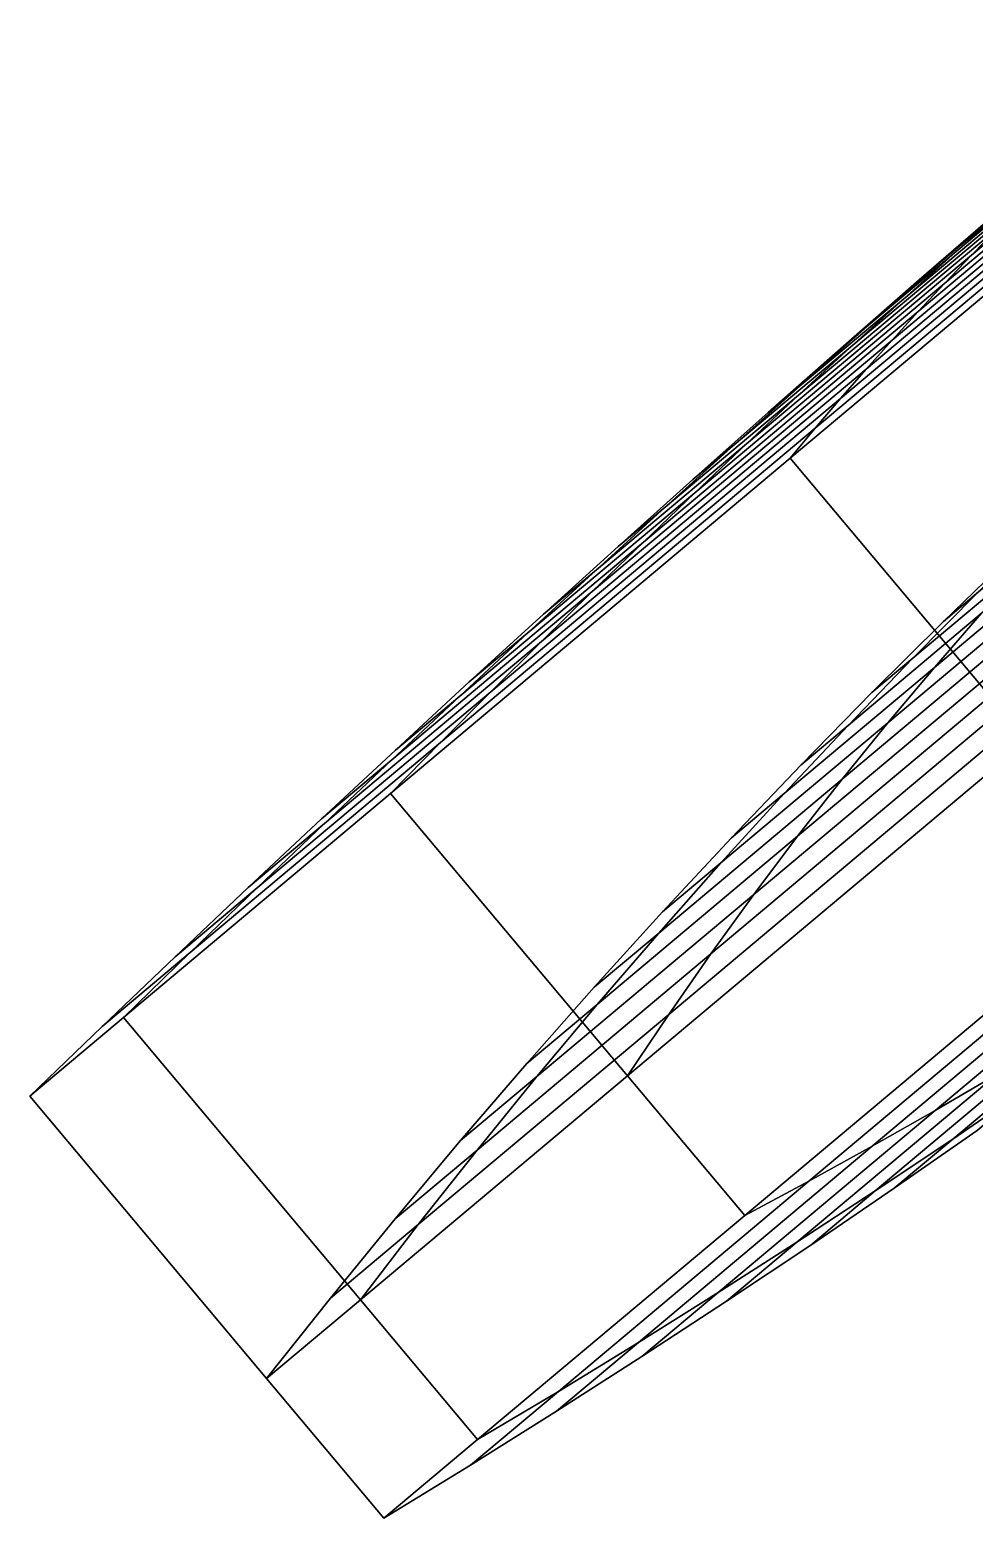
# Model space of a CAD drawing. Extents: x -150 to 177, y -170 to 152.
# Drawn here: x 111.33 to 133.35, y -170.32 to -135.6 of the extents above; entities that cross this region are included whole.
import ezdxf

# ---------------------------------------------------------------- set-up
doc = ezdxf.new("R2010")
doc.units = 0
doc.header["$LTSCALE"] = 0.5
doc.layers.add('1', color=7, linetype='CONTINUOUS')

msp = doc.modelspace()

# ---------------------------------------------------------------- linework, layer by layer
at = {"layer": '1', "color": 7}
for points in [[(139.471054, -135.671997, -21.09375), (133.287369, -140.860718, -19.488085), (132.664032, -141.513214, -21.653427), (139.53479, -135.747971, -23.4375)], [(133.287369, -140.860718, 19.488085), (139.471054, -135.671997, 21.09375), (139.53479, -135.747971, 23.4375), (132.664032, -141.513214, 21.653427)], [(139.414017, -135.604034, -18.75), (133.917419, -140.216248, -17.322741), (133.287369, -140.860718, -19.488085), (139.471054, -135.671997, -21.09375)], [(133.917419, -140.216248, 17.322741), (139.414017, -135.604034, 18.75), (139.471054, -135.671997, 21.09375), (133.287369, -140.860718, 19.488085)], [(139.766388, -136.023972, -30.46875), (130.834396, -143.518799, -28.149454), (130.237976, -144.203369, -30.314796), (139.857056, -136.132019, -32.8125)], [(130.834396, -143.518799, 28.149454), (139.766388, -136.023972, 30.46875), (139.857056, -136.132019, 32.8125), (130.237976, -144.203369, 30.314796)], [(139.682449, -135.923935, -28.125), (131.437546, -142.842255, -25.984112), (130.834396, -143.518799, -28.149454), (139.766388, -136.023972, -30.46875)], [(131.437546, -142.842255, 25.984112), (139.682449, -135.923935, 28.125), (139.766388, -136.023972, 30.46875), (130.834396, -143.518799, 28.149454)], [(139.605255, -135.83194, -25.78125), (132.047424, -142.173721, -23.818769), (131.437546, -142.842255, -25.984112), (139.682449, -135.923935, -28.125)], [(132.047424, -142.173721, 23.818769), (139.605255, -135.83194, 25.78125), (139.682449, -135.923935, 28.125), (131.437546, -142.842255, 25.984112)], [(139.53479, -135.747971, -23.4375), (132.664032, -141.513214, -21.653427), (132.047424, -142.173721, -23.818769), (139.605255, -135.83194, -25.78125)], [(132.664032, -141.513214, 21.653427), (139.53479, -135.747971, 23.4375), (139.605255, -135.83194, 25.78125), (132.047424, -142.173721, 23.818769)], [(139.954468, -136.248108, -35.15625), (129.648315, -144.895981, -32.480141), (129.065399, -145.596649, -34.645481), (140.058624, -136.372238, -37.5)], [(129.648315, -144.895981, 32.480141), (139.954468, -136.248108, 35.15625), (140.058624, -136.372238, 37.5), (129.065399, -145.596649, 34.645481)], [(140.058624, -136.372238, -37.5), (129.065399, -145.596649, -34.645481), (134.588486, -152.178802, -34.645481), (145.581696, -142.954391, -37.5)], [(129.065399, -145.596649, 34.645481), (140.058624, -136.372238, 37.5), (145.581696, -142.954391, 37.5), (134.588486, -152.178802, 34.645481)], [(139.857056, -136.132019, -32.8125), (130.237976, -144.203369, -30.314796), (129.648315, -144.895981, -32.480141), (139.954468, -136.248108, -35.15625)], [(130.237976, -144.203369, 30.314796), (139.857056, -136.132019, 32.8125), (139.954468, -136.248108, 35.15625), (129.648315, -144.895981, 32.480141)], [(136.504761, -137.718323, -8.66137), (134.174866, -139.67334, -6.629126), (132.935486, -140.774582, -8.286407), (135.847855, -138.330811, -10.826714)], [(134.174866, -139.67334, 6.629126), (136.504761, -137.718323, 8.66137), (135.847855, -138.330811, 10.826714), (132.935486, -140.774582, 8.286407)], [(135.847855, -138.330811, -10.826714), (132.935486, -140.774582, -8.286407), (131.70282, -141.883804, -9.943689), (135.197662, -138.951279, -12.992056)], [(132.935486, -140.774582, 8.286407), (135.847855, -138.330811, 10.826714), (135.197662, -138.951279, 12.992056), (131.70282, -141.883804, 9.943689)], [(135.420944, -138.580093, -4.971845), (134.253357, -139.559814, -2.690743), (132.618073, -140.979645, -3.587657), (134.174866, -139.67334, -6.629126)], [(134.253357, -139.559814, 2.690743), (135.420944, -138.580093, 4.971845), (134.174866, -139.67334, 6.629126), (132.618073, -140.979645, 3.587657)], [(135.197662, -138.951279, -12.992056), (131.70282, -141.883804, -9.943689), (130.476852, -143.001038, -11.60097), (134.554184, -139.579758, -15.157398)], [(131.70282, -141.883804, 9.943689), (135.197662, -138.951279, 12.992056), (134.554184, -139.579758, 15.157398), (130.476852, -143.001038, 11.60097)], [(134.554184, -139.579758, -15.157398), (130.476852, -143.001038, -11.60097), (129.257614, -144.126282, -13.258252), (133.917419, -140.216248, -17.322741)], [(130.476852, -143.001038, 11.60097), (134.554184, -139.579758, 15.157398), (133.917419, -140.216248, 17.322741), (129.257614, -144.126282, 13.258252)], [(134.174866, -139.67334, -6.629126), (132.618073, -140.979645, -3.587657), (130.989502, -142.407455, -4.484571), (132.935486, -140.774582, -8.286407)], [(132.618073, -140.979645, 3.587657), (134.174866, -139.67334, 6.629126), (132.935486, -140.774582, 8.286407), (130.989502, -142.407455, 4.484571)], [(134.253357, -139.559814, -2.690743), (133.843353, -139.903854), (132.071396, -141.438354), (132.618073, -140.979645, -3.587657)], [(133.843353, -139.903854), (134.253357, -139.559814, 2.690743), (132.618073, -140.979645, 3.587657), (132.071396, -141.438354)], [(133.917419, -140.216248, -17.322741), (129.257614, -144.126282, -13.258252), (128.04509, -145.259521, -14.915534), (133.287369, -140.860718, -19.488085)], [(129.257614, -144.126282, 13.258252), (133.917419, -140.216248, 17.322741), (133.287369, -140.860718, 19.488085), (128.04509, -145.259521, 14.915534)], [(133.287369, -140.860718, -19.488085), (128.04509, -145.259521, -14.915534), (126.839279, -146.400757, -16.572815), (132.664032, -141.513214, -21.653427)], [(128.04509, -145.259521, 14.915534), (133.287369, -140.860718, 19.488085), (132.664032, -141.513214, 21.653427), (126.839279, -146.400757, 16.572815)], [(132.935486, -140.774582, -8.286407), (130.989502, -142.407455, -4.484571), (129.36763, -143.843262, -5.381486), (131.70282, -141.883804, -9.943689)], [(130.989502, -142.407455, 4.484571), (132.935486, -140.774582, 8.286407), (131.70282, -141.883804, 9.943689), (129.36763, -143.843262, 5.381486)], [(132.618073, -140.979645, -3.587657), (132.071396, -141.438354), (130.306152, -142.98085), (130.989502, -142.407455, -4.484571)], [(132.071396, -141.438354), (132.618073, -140.979645, 3.587657), (130.989502, -142.407455, 4.484571), (130.306152, -142.98085)], [(132.664032, -141.513214, -21.653427), (126.839279, -146.400757, -16.572815), (125.640198, -147.550018, -18.230097), (132.047424, -142.173721, -23.818769)], [(126.839279, -146.400757, 16.572815), (132.664032, -141.513214, 21.653427), (132.047424, -142.173721, 23.818769), (125.640198, -147.550018, 18.230097)], [(131.70282, -141.883804, -9.943689), (129.36763, -143.843262, -5.381486), (127.752472, -145.287079, -6.2784), (130.476852, -143.001038, -11.60097)], [(129.36763, -143.843262, 5.381486), (131.70282, -141.883804, 9.943689), (130.476852, -143.001038, 11.60097), (127.752472, -145.287079, 6.2784)], [(132.047424, -142.173721, -23.818769), (125.640198, -147.550018, -18.230097), (124.447838, -148.707306, -19.887379), (131.437546, -142.842255, -25.984112)], [(125.640198, -147.550018, 18.230097), (132.047424, -142.173721, 23.818769), (131.437546, -142.842255, 25.984112), (124.447838, -148.707306, 19.887379)], [(130.989502, -142.407455, -4.484571), (130.306152, -142.98085), (128.547623, -144.531326), (129.36763, -143.843262, -5.381486)], [(130.306152, -142.98085), (130.989502, -142.407455, 4.484571), (129.36763, -143.843262, 5.381486), (128.547623, -144.531326)], [(131.437546, -142.842255, -25.984112), (124.447838, -148.707306, -19.887379), (123.262215, -149.872604, -21.544661), (130.834396, -143.518799, -28.149454)], [(124.447838, -148.707306, 19.887379), (131.437546, -142.842255, 25.984112), (130.834396, -143.518799, 28.149454), (123.262215, -149.872604, 21.544661)], [(130.476852, -143.001038, -11.60097), (127.752472, -145.287079, -6.2784), (126.144035, -146.738876, -7.175314), (129.257614, -144.126282, -13.258252)], [(127.752472, -145.287079, 6.2784), (130.476852, -143.001038, 11.60097), (129.257614, -144.126282, 13.258252), (126.144035, -146.738876, 7.175314)], [(130.834396, -143.518799, -28.149454), (123.262215, -149.872604, -21.544661), (122.083336, -151.045944, -23.201941), (130.237976, -144.203369, -30.314796)], [(123.262215, -149.872604, 21.544661), (130.834396, -143.518799, 28.149454), (130.237976, -144.203369, 30.314796), (122.083336, -151.045944, 23.201941)], [(129.36763, -143.843262, -5.381486), (128.547623, -144.531326), (126.795799, -146.089813), (127.752472, -145.287079, -6.2784)], [(128.547623, -144.531326), (129.36763, -143.843262, 5.381486), (127.752472, -145.287079, 6.2784), (126.795799, -146.089813)], [(130.237976, -144.203369, -30.314796), (122.083336, -151.045944, -23.201941), (120.911194, -152.22731, -24.859222), (129.648315, -144.895981, -32.480141)], [(122.083336, -151.045944, 23.201941), (130.237976, -144.203369, 30.314796), (129.648315, -144.895981, 32.480141), (120.911194, -152.22731, 24.859222)], [(129.257614, -144.126282, -13.258252), (126.144035, -146.738876, -7.175314), (124.542313, -148.1987, -8.072228), (128.04509, -145.259521, -14.915534)], [(126.144035, -146.738876, 7.175314), (129.257614, -144.126282, 13.258252), (128.04509, -145.259521, 14.915534), (124.542313, -148.1987, 8.072228)], [(129.648315, -144.895981, -32.480141), (120.911194, -152.22731, -24.859222), (119.745796, -153.416718, -26.516504), (129.065399, -145.596649, -34.645481)], [(120.911194, -152.22731, 24.859222), (129.648315, -144.895981, 32.480141), (129.065399, -145.596649, 34.645481), (119.745796, -153.416718, 26.516504)], [(128.04509, -145.259521, -14.915534), (124.542313, -148.1987, -8.072228), (122.947304, -149.666519, -8.969143), (126.839279, -146.400757, -16.572815)], [(124.542313, -148.1987, 8.072228), (128.04509, -145.259521, 14.915534), (126.839279, -146.400757, 16.572815), (122.947304, -149.666519, 8.969143)], [(127.752472, -145.287079, -6.2784), (126.795799, -146.089813), (125.05069, -147.656311), (126.144035, -146.738876, -7.175314)], [(126.795799, -146.089813), (127.752472, -145.287079, 6.2784), (126.144035, -146.738876, 7.175314), (125.05069, -147.656311)], [(138.18576, -145.303055, -17.322741), (133.525955, -149.213104, -13.258252), (132.423325, -150.477295, -14.915534), (137.665604, -146.078506, -19.488085)], [(133.525955, -149.213104, 13.258252), (138.18576, -145.303055, 17.322741), (137.665604, -146.078506, 19.488085), (132.423325, -150.477295, 14.915534)], [(129.065399, -145.596649, -34.645481), (119.745796, -153.416718, -26.516504), (125.268883, -159.998871, -26.516504), (134.588486, -152.178802, -34.645481)], [(119.745796, -153.416718, 26.516504), (129.065399, -145.596649, 34.645481), (134.588486, -152.178802, 34.645481), (125.268883, -159.998871, 26.516504)], [(137.665604, -146.078506, -19.488085), (132.423325, -150.477295, -14.915534), (131.340607, -151.765228, -16.572815), (137.165344, -146.877686, -21.653427)], [(132.423325, -150.477295, 14.915534), (137.665604, -146.078506, 19.488085), (137.165344, -146.877686, 21.653427), (131.340607, -151.765228, 16.572815)], [(126.839279, -146.400757, -16.572815), (122.947304, -149.666519, -8.969143), (121.359024, -151.142349, -9.866057), (125.640198, -147.550018, -18.230097)], [(122.947304, -149.666519, 8.969143), (126.839279, -146.400757, 16.572815), (125.640198, -147.550018, 18.230097), (121.359024, -151.142349, 9.866057)], [(126.144035, -146.738876, -7.175314), (125.05069, -147.656311), (123.312294, -149.230804), (124.542313, -148.1987, -8.072228)], [(125.05069, -147.656311), (126.144035, -146.738876, 7.175314), (124.542313, -148.1987, 8.072228), (123.312294, -149.230804)], [(135.79068, -146.755539, -9.943689), (133.45549, -148.714996, -5.381486), (131.924057, -150.258575, -6.2784), (134.648438, -147.972549, -11.60097)], [(133.45549, -148.714996, 5.381486), (135.79068, -146.755539, 9.943689), (134.648438, -147.972549, 11.60097), (131.924057, -150.258575, 6.2784)], [(137.165344, -146.877686, -21.653427), (131.340607, -151.765228, -16.572815), (130.277893, -153.077026, -18.230097), (136.68512, -147.700729, -23.818769)], [(131.340607, -151.765228, 16.572815), (137.165344, -146.877686, 21.653427), (136.68512, -147.700729, 23.818769), (130.277893, -153.077026, 18.230097)], [(135.006622, -147.194885, -4.484571), (134.323288, -147.76828), (132.635483, -149.403061), (133.45549, -148.714996, -5.381486)], [(134.323288, -147.76828), (135.006622, -147.194885, 4.484571), (133.45549, -148.714996, 5.381486), (132.635483, -149.403061)], [(125.640198, -147.550018, -18.230097), (121.359024, -151.142349, -9.866057), (119.777473, -152.626205, -10.762972), (124.447838, -148.707306, -19.887379)], [(121.359024, -151.142349, 9.866057), (125.640198, -147.550018, 18.230097), (124.447838, -148.707306, 19.887379), (119.777473, -152.626205, 10.762972)], [(136.68512, -147.700729, -23.818769), (130.277893, -153.077026, -18.230097), (129.235321, -154.412811, -19.887379), (136.225021, -148.54776, -25.984112)], [(130.277893, -153.077026, 18.230097), (136.68512, -147.700729, 23.818769), (136.225021, -148.54776, 25.984112), (129.235321, -154.412811, 19.887379)], [(124.542313, -148.1987, -8.072228), (123.312294, -149.230804), (121.580627, -150.813293), (122.947304, -149.666519, -8.969143)], [(123.312294, -149.230804), (124.542313, -148.1987, 8.072228), (122.947304, -149.666519, 8.969143), (121.580627, -150.813293)], [(134.648438, -147.972549, -11.60097), (131.924057, -150.258575, -6.2784), (130.412384, -151.825699, -7.175314), (133.525955, -149.213104, -13.258252)], [(131.924057, -150.258575, 6.2784), (134.648438, -147.972549, 11.60097), (133.525955, -149.213104, 13.258252), (130.412384, -151.825699, 7.175314)], [(136.225021, -148.54776, -25.984112), (129.235321, -154.412811, -19.887379), (128.212997, -155.77272, -21.544661), (135.785172, -149.418915, -28.149454)], [(129.235321, -154.412811, 19.887379), (136.225021, -148.54776, 25.984112), (135.785172, -149.418915, 28.149454), (128.212997, -155.77272, 21.544661)], [(124.447838, -148.707306, -19.887379), (119.777473, -152.626205, -10.762972), (118.202652, -154.118088, -11.659885), (123.262215, -149.872604, -21.544661)], [(119.777473, -152.626205, 10.762972), (124.447838, -148.707306, 19.887379), (123.262215, -149.872604, 21.544661), (118.202652, -154.118088, 11.659885)], [(133.45549, -148.714996, -5.381486), (132.635483, -149.403061), (130.967377, -151.061325), (131.924057, -150.258575, -6.2784)], [(132.635483, -149.403061), (133.45549, -148.714996, 5.381486), (131.924057, -150.258575, 6.2784), (130.967377, -151.061325)], [(133.525955, -149.213104, -13.258252), (130.412384, -151.825699, -7.175314), (128.920547, -153.416473, -8.072228), (132.423325, -150.477295, -14.915534)], [(130.412384, -151.825699, 7.175314), (133.525955, -149.213104, 13.258252), (132.423325, -150.477295, 14.915534), (128.920547, -153.416473, 8.072228)], [(135.785172, -149.418915, -28.149454), (128.212997, -155.77272, -21.544661), (127.211052, -157.156921, -23.201941), (135.365707, -150.314346, -30.314796)], [(128.212997, -155.77272, 21.544661), (135.785172, -149.418915, 28.149454), (135.365707, -150.314346, 30.314796), (127.211052, -157.156921, 23.201941)], [(123.262215, -149.872604, -21.544661), (118.202652, -154.118088, -11.659885), (116.634567, -155.617996, -12.5568), (122.083336, -151.045944, -23.201941)], [(118.202652, -154.118088, 11.659885), (123.262215, -149.872604, 21.544661), (122.083336, -151.045944, 23.201941), (116.634567, -155.617996, 12.5568)], [(122.947304, -149.666519, -8.969143), (121.580627, -150.813293), (119.855675, -152.403809), (121.359024, -151.142349, -9.866057)], [(121.580627, -150.813293), (122.947304, -149.666519, 8.969143), (121.359024, -151.142349, 9.866057), (119.855675, -152.403809)], [(131.924057, -150.258575, -6.2784), (130.967377, -151.061325), (129.319046, -152.743134), (130.412384, -151.825699, -7.175314)], [(130.967377, -151.061325), (131.924057, -150.258575, 6.2784), (130.412384, -151.825699, 7.175314), (129.319046, -152.743134)], [(135.365707, -150.314346, -30.314796), (127.211052, -157.156921, -23.201941), (126.22963, -158.565567, -24.859222), (134.966751, -151.234253, -32.480141)], [(127.211052, -157.156921, 23.201941), (135.365707, -150.314346, 30.314796), (134.966751, -151.234253, 32.480141), (126.22963, -158.565567, 24.859222)], [(132.423325, -150.477295, -14.915534), (128.920547, -153.416473, -8.072228), (127.448624, -155.030991, -8.969143), (131.340607, -151.765228, -16.572815)], [(128.920547, -153.416473, 8.072228), (132.423325, -150.477295, 14.915534), (131.340607, -151.765228, 16.572815), (127.448624, -155.030991, 8.969143)], [(122.083336, -151.045944, -23.201941), (116.634567, -155.617996, -12.5568), (115.073227, -157.125931, -13.453714), (120.911194, -152.22731, -24.859222)], [(116.634567, -155.617996, 12.5568), (122.083336, -151.045944, 23.201941), (120.911194, -152.22731, 24.859222), (115.073227, -157.125931, 13.453714)], [(121.359024, -151.142349, -9.866057), (119.855675, -152.403809), (118.137459, -154.00235), (119.777473, -152.626205, -10.762972)], [(119.855675, -152.403809), (121.359024, -151.142349, 9.866057), (119.777473, -152.626205, 10.762972), (118.137459, -154.00235)], [(134.966751, -151.234253, -32.480141), (126.22963, -158.565567, -24.859222), (125.268883, -159.998871, -26.516504), (134.588486, -152.178802, -34.645481)], [(126.22963, -158.565567, 24.859222), (134.966751, -151.234253, 32.480141), (134.588486, -152.178802, 34.645481), (125.268883, -159.998871, 26.516504)], [(131.340607, -151.765228, -16.572815), (127.448624, -155.030991, -8.969143), (125.996727, -156.669357, -9.866057), (130.277893, -153.077026, -18.230097)], [(127.448624, -155.030991, 8.969143), (131.340607, -151.765228, 16.572815), (130.277893, -153.077026, 18.230097), (125.996727, -156.669357, 9.866057)], [(130.412384, -151.825699, -7.175314), (129.319046, -152.743134), (127.690529, -154.448578), (128.920547, -153.416473, -8.072228)], [(129.319046, -152.743134), (130.412384, -151.825699, 7.175314), (128.920547, -153.416473, 8.072228), (127.690529, -154.448578)], [(120.911194, -152.22731, -24.859222), (115.073227, -157.125931, -13.453714), (113.518639, -158.641922, -14.350629), (119.745796, -153.416718, -26.516504)], [(115.073227, -157.125931, 13.453714), (120.911194, -152.22731, 24.859222), (119.745796, -153.416718, 26.516504), (113.518639, -158.641922, 14.350629)], [(134.588486, -152.178802, -34.645481), (125.268883, -159.998871, -26.516504), (128.001892, -163.255951, -26.516504), (137.321503, -155.435883, -34.645481)], [(125.268883, -159.998871, 26.516504), (134.588486, -152.178802, 34.645481), (137.321503, -155.435883, 34.645481), (128.001892, -163.255951, 26.516504)], [(119.777473, -152.626205, -10.762972), (118.137459, -154.00235), (116.425964, -155.608902), (118.202652, -154.118088, -11.659885)], [(118.137459, -154.00235), (119.777473, -152.626205, 10.762972), (118.202652, -154.118088, 11.659885), (116.425964, -155.608902)], [(130.277893, -153.077026, -18.230097), (125.996727, -156.669357, -9.866057), (124.564957, -158.331711, -10.762972), (129.235321, -154.412811, -19.887379)], [(125.996727, -156.669357, 9.866057), (130.277893, -153.077026, 18.230097), (129.235321, -154.412811, 19.887379), (124.564957, -158.331711, 10.762972)], [(119.745796, -153.416718, -26.516504), (113.518639, -158.641922, -14.350629), (119.041725, -165.224075, -14.350629), (125.268883, -159.998871, -26.516504)], [(113.518639, -158.641922, 14.350629), (119.745796, -153.416718, 26.516504), (125.268883, -159.998871, 26.516504), (119.041725, -165.224075, 14.350629)], [(128.920547, -153.416473, -8.072228), (127.690529, -154.448578), (126.081947, -156.177765), (127.448624, -155.030991, -8.969143)], [(127.690529, -154.448578), (128.920547, -153.416473, 8.072228), (127.448624, -155.030991, 8.969143), (126.081947, -156.177765)], [(118.202652, -154.118088, -11.659885), (116.425964, -155.608902), (114.721214, -157.22348), (116.634567, -155.617996, -12.5568)], [(116.425964, -155.608902), (118.202652, -154.118088, 11.659885), (116.634567, -155.617996, 12.5568), (114.721214, -157.22348)], [(140.879318, -154.094513, -25.984112), (133.889618, -159.959579, -19.887379), (132.439728, -160.809937, -21.544661), (140.011902, -154.456131, -28.149454)], [(133.889618, -159.959579, 19.887379), (140.879318, -154.094513, 25.984112), (140.011902, -154.456131, 28.149454), (132.439728, -160.809937, 21.544661)], [(129.235321, -154.412811, -19.887379), (124.564957, -158.331711, -10.762972), (123.153435, -160.018204, -11.659885), (128.212997, -155.77272, -21.544661)], [(124.564957, -158.331711, 10.762972), (129.235321, -154.412811, 19.887379), (128.212997, -155.77272, 21.544661), (123.153435, -160.018204, 11.659885)], [(140.011902, -154.456131, -28.149454), (132.439728, -160.809937, -21.544661), (130.975189, -161.642838, -23.201941), (139.129837, -154.800278, -30.314796)], [(132.439728, -160.809937, 21.544661), (140.011902, -154.456131, 28.149454), (139.129837, -154.800278, 30.314796), (130.975189, -161.642838, 23.201941)], [(139.129837, -154.800278, -30.314796), (130.975189, -161.642838, -23.201941), (129.495926, -162.458191, -24.859222), (138.233047, -155.126877, -32.480141)], [(130.975189, -161.642838, 23.201941), (139.129837, -154.800278, 30.314796), (138.233047, -155.126877, 32.480141), (129.495926, -162.458191, 24.859222)], [(127.448624, -155.030991, -8.969143), (126.081947, -156.177765), (124.493385, -157.930817), (125.996727, -156.669357, -9.866057)], [(126.081947, -156.177765), (127.448624, -155.030991, 8.969143), (125.996727, -156.669357, 9.866057), (124.493385, -157.930817)], [(138.233047, -155.126877, -32.480141), (129.495926, -162.458191, -24.859222), (128.001892, -163.255951, -26.516504), (137.321503, -155.435883, -34.645481)], [(129.495926, -162.458191, 24.859222), (138.233047, -155.126877, 32.480141), (137.321503, -155.435883, 34.645481), (128.001892, -163.255951, 26.516504)], [(116.634567, -155.617996, -12.5568), (114.721214, -157.22348), (113.023209, -158.8461), (115.073227, -157.125931, -13.453714)], [(114.721214, -157.22348), (116.634567, -155.617996, 12.5568), (115.073227, -157.125931, 13.453714), (113.023209, -158.8461)], [(128.212997, -155.77272, -21.544661), (123.153435, -160.018204, -11.659885), (121.762291, -161.728973, -12.5568), (127.211052, -157.156921, -23.201941)], [(123.153435, -160.018204, 11.659885), (128.212997, -155.77272, 21.544661), (127.211052, -157.156921, 23.201941), (121.762291, -161.728973, 12.5568)], [(125.996727, -156.669357, -9.866057), (124.493385, -157.930817), (122.924942, -159.707855), (124.564957, -158.331711, -10.762972)], [(124.493385, -157.930817), (125.996727, -156.669357, 9.866057), (124.564957, -158.331711, 10.762972), (122.924942, -159.707855)], [(115.073227, -157.125931, -13.453714), (113.023209, -158.8461), (111.331955, -160.476776), (113.518639, -158.641922, -14.350629)], [(113.023209, -158.8461), (115.073227, -157.125931, 13.453714), (113.518639, -158.641922, 14.350629), (111.331955, -160.476776)], [(127.211052, -157.156921, -23.201941), (121.762291, -161.728973, -12.5568), (120.39167, -163.464203, -13.453714), (126.22963, -158.565567, -24.859222)], [(121.762291, -161.728973, 12.5568), (127.211052, -157.156921, 23.201941), (126.22963, -158.565567, 24.859222), (120.39167, -163.464203, 13.453714)], [(138.151794, -157.30423, -14.915534), (134.649017, -160.243408, -8.072228), (132.853638, -161.472412, -8.969143), (136.745605, -158.206665, -16.572815)], [(134.649017, -160.243408, 8.072228), (138.151794, -157.30423, 14.915534), (136.745605, -158.206665, 16.572815), (132.853638, -161.472412, 8.969143)], [(136.745605, -158.206665, -16.572815), (132.853638, -161.472412, -8.969143), (131.043716, -162.684128, -9.866057), (135.32489, -159.091797, -18.230097)], [(132.853638, -161.472412, 8.969143), (136.745605, -158.206665, 16.572815), (135.32489, -159.091797, 18.230097), (131.043716, -162.684128, 9.866057)], [(126.22963, -158.565567, -24.859222), (120.39167, -163.464203, -13.453714), (119.041725, -165.224075, -14.350629), (125.268883, -159.998871, -26.516504)], [(120.39167, -163.464203, 13.453714), (126.22963, -158.565567, 24.859222), (125.268883, -159.998871, 26.516504), (119.041725, -165.224075, 14.350629)], [(124.564957, -158.331711, -10.762972), (122.924942, -159.707855), (121.376755, -161.509018), (123.153435, -160.018204, -11.659885)], [(122.924942, -159.707855), (124.564957, -158.331711, 10.762972), (123.153435, -160.018204, 11.659885), (121.376755, -161.509018)], [(113.518639, -158.641922, -14.350629), (111.331955, -160.476776), (116.855034, -167.058929), (119.041725, -165.224075, -14.350629)], [(111.331955, -160.476776), (113.518639, -158.641922, 14.350629), (119.041725, -165.224075, 14.350629), (116.855034, -167.058929)], [(135.32489, -159.091797, -18.230097), (131.043716, -162.684128, -9.866057), (129.219254, -163.878479, -10.762972), (133.889618, -159.959579, -19.887379)], [(131.043716, -162.684128, 9.866057), (135.32489, -159.091797, 18.230097), (133.889618, -159.959579, 19.887379), (129.219254, -163.878479, 10.762972)], [(125.268883, -159.998871, -26.516504), (119.041725, -165.224075, -14.350629), (121.774734, -168.481155, -14.350629), (128.001892, -163.255951, -26.516504)], [(119.041725, -165.224075, 14.350629), (125.268883, -159.998871, 26.516504), (128.001892, -163.255951, 26.516504), (121.774734, -168.481155, 14.350629)], [(123.153435, -160.018204, -11.659885), (121.376755, -161.509018), (119.848938, -163.334473), (121.762291, -161.728973, -12.5568)], [(121.376755, -161.509018), (123.153435, -160.018204, 11.659885), (121.762291, -161.728973, 12.5568), (119.848938, -163.334473)], [(133.889618, -159.959579, -19.887379), (129.219254, -163.878479, -10.762972), (127.380165, -165.05542, -11.659885), (132.439728, -160.809937, -21.544661)], [(129.219254, -163.878479, 10.762972), (133.889618, -159.959579, 19.887379), (132.439728, -160.809937, 21.544661), (127.380165, -165.05542, 11.659885)], [(134.649017, -160.243408, -8.072228), (133.419006, -161.275513), (131.486954, -162.619202), (132.853638, -161.472412, -8.969143)], [(133.419006, -161.275513), (134.649017, -160.243408, 8.072228), (132.853638, -161.472412, 8.969143), (131.486954, -162.619202)], [(132.439728, -160.809937, -21.544661), (127.380165, -165.05542, -11.659885), (125.526421, -166.21489, -12.5568), (130.975189, -161.642838, -23.201941)], [(127.380165, -165.05542, 11.659885), (132.439728, -160.809937, 21.544661), (130.975189, -161.642838, 23.201941), (125.526421, -166.21489, 12.5568)], [(121.762291, -161.728973, -12.5568), (119.848938, -163.334473), (118.341652, -165.184372), (120.39167, -163.464203, -13.453714)], [(119.848938, -163.334473), (121.762291, -161.728973, 12.5568), (120.39167, -163.464203, 13.453714), (118.341652, -165.184372)], [(130.975189, -161.642838, -23.201941), (125.526421, -166.21489, -12.5568), (123.657967, -167.356827, -13.453714), (129.495926, -162.458191, -24.859222)], [(125.526421, -166.21489, 12.5568), (130.975189, -161.642838, 23.201941), (129.495926, -162.458191, 24.859222), (123.657967, -167.356827, 13.453714)], [(132.853638, -161.472412, -8.969143), (131.486954, -162.619202), (129.540375, -163.945587), (131.043716, -162.684128, -9.866057)], [(131.486954, -162.619202), (132.853638, -161.472412, 8.969143), (131.043716, -162.684128, 9.866057), (129.540375, -163.945587)], [(129.495926, -162.458191, -24.859222), (123.657967, -167.356827, -13.453714), (121.774734, -168.481155, -14.350629), (128.001892, -163.255951, -26.516504)], [(123.657967, -167.356827, 13.453714), (129.495926, -162.458191, 24.859222), (128.001892, -163.255951, 26.516504), (121.774734, -168.481155, 14.350629)], [(131.043716, -162.684128, -9.866057), (129.540375, -163.945587), (127.579231, -165.254608), (129.219254, -163.878479, -10.762972)], [(129.540375, -163.945587), (131.043716, -162.684128, 9.866057), (129.219254, -163.878479, 10.762972), (127.579231, -165.254608)], [(120.39167, -163.464203, -13.453714), (118.341652, -165.184372), (116.855034, -167.058929), (119.041725, -165.224075, -14.350629)], [(118.341652, -165.184372), (120.39167, -163.464203, 13.453714), (119.041725, -165.224075, 14.350629), (116.855034, -167.058929)], [(129.219254, -163.878479, -10.762972), (127.579231, -165.254608), (125.603485, -166.546234), (127.380165, -165.05542, -11.659885)], [(127.579231, -165.254608), (129.219254, -163.878479, 10.762972), (127.380165, -165.05542, 11.659885), (125.603485, -166.546234)], [(119.041725, -165.224075, -14.350629), (116.855034, -167.058929), (119.588051, -170.31601), (121.774734, -168.481155, -14.350629)], [(116.855034, -167.058929), (119.041725, -165.224075, 14.350629), (121.774734, -168.481155, 14.350629), (119.588051, -170.31601)], [(127.380165, -165.05542, -11.659885), (125.603485, -166.546234), (123.613075, -167.820389), (125.526421, -166.21489, -12.5568)], [(125.603485, -166.546234), (127.380165, -165.05542, 11.659885), (125.526421, -166.21489, 12.5568), (123.613075, -167.820389)], [(125.526421, -166.21489, -12.5568), (123.613075, -167.820389), (121.607948, -169.076996), (123.657967, -167.356827, -13.453714)], [(123.613075, -167.820389), (125.526421, -166.21489, 12.5568), (123.657967, -167.356827, 13.453714), (121.607948, -169.076996)], [(123.657967, -167.356827, -13.453714), (121.607948, -169.076996), (119.588051, -170.31601), (121.774734, -168.481155, -14.350629)], [(121.607948, -169.076996), (123.657967, -167.356827, 13.453714), (121.774734, -168.481155, 14.350629), (119.588051, -170.31601)]]:
    msp.add_3dface(points, dxfattribs=at)

doc.saveas('drawing.dxf')
